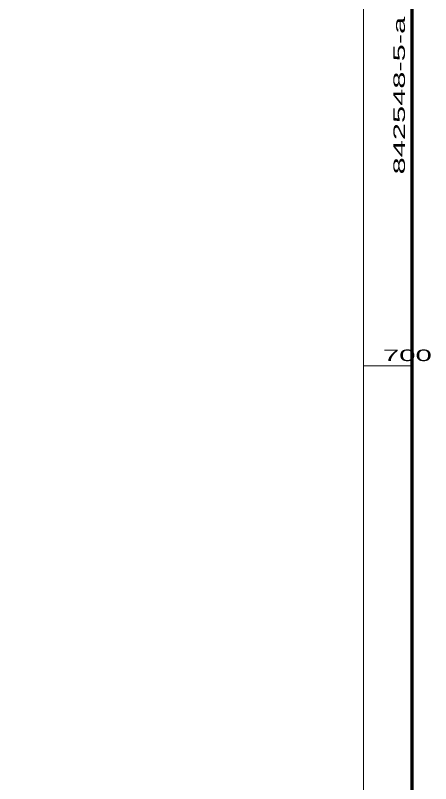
# Model space of a CAD drawing. Header units: metres. Extents: x 548390 to 549118, y 1840259 to 1841146.
# Drawn here: x 549024.4 to 549114.6, y 1840609.3 to 1840776 of the extents above; entities that cross this region are included whole.
import ezdxf
from ezdxf.enums import TextEntityAlignment as Align

# ---------------------------------------------------------------- set-up
doc = ezdxf.new("R2010")
doc.units = ezdxf.units.M
doc.header["$LTSCALE"] = 0.8
doc.layers.add('63', color=7, linetype='Continuous', lineweight=13)

msp = doc.modelspace()

# ---------------------------------------------------------------- linework, layer by layer
at = {"layer": '63'}
msp.add_line((549100, 1840700), (549110.5, 1840700), dxfattribs=at)
at = {"layer": '63', "lineweight": 158}
msp.add_lwpolyline([(548389.5, 1841110.5), (549110.5, 1841110.5), (549110.5, 1840389.5), (548389.5, 1840389.5)], close=True, dxfattribs=at)
at = {"layer": '63'}
msp.add_lwpolyline([(548400, 1841100), (549100, 1841100), (549100, 1840400), (548400, 1840400)], close=True, dxfattribs=at)

# ---------------------------------------------------------------- texts
at = {"layer": '63', "width": 2}
msp.add_text('842548-5-a', height=2.5, rotation=90, dxfattribs=at).set_placement((549109, 1840758.61), align=Align.CENTER)
at = {"layer": '63', "width": 1.9}
msp.add_text('700', height=2.5, dxfattribs=at).set_placement((549114.82, 1840701), align=Align.RIGHT)

doc.saveas('drawing.dxf')
